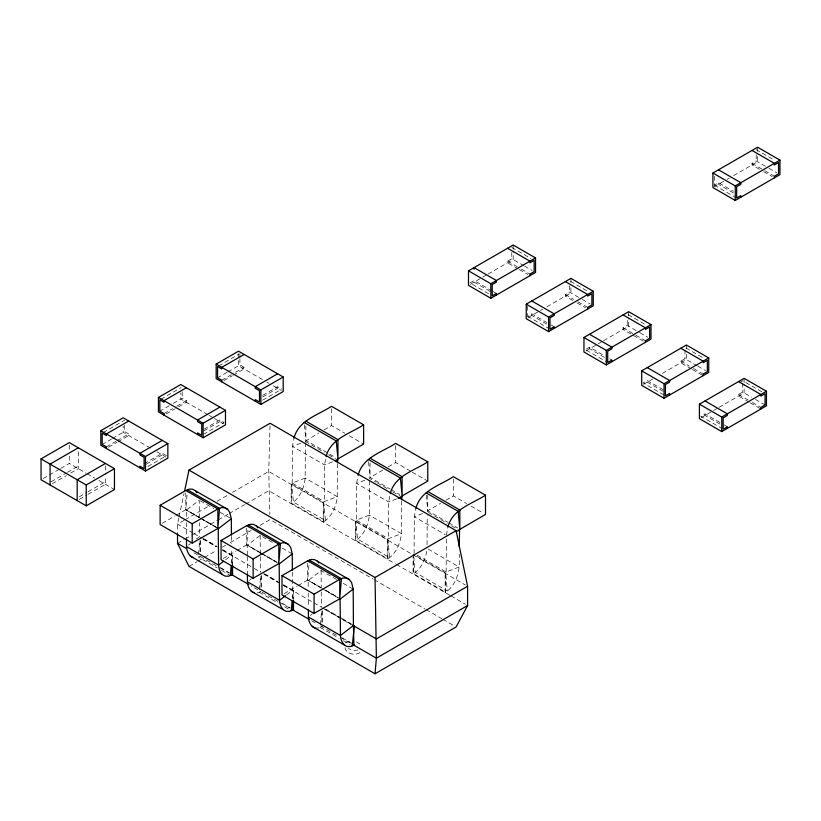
<?xml version="1.0" encoding="UTF-8"?>
<svg xmlns="http://www.w3.org/2000/svg" width="821" height="821" viewBox="0 0 821 821"><rect width="100%" height="100%" fill="white"/><g stroke="black" fill="none" stroke-linecap="round" stroke-linejoin="round"><path stroke-width="0.62" stroke-dasharray="4.11 3.08" d="M305.371 442.683L305.155 478.109C304.273 487.951 299.768 498.255 291.188 503.684L291.188 484.421L292.204 483.097L292.43 446.408L294.041 437.973M337.431 463.732L337.226 496.633C336.343 506.465 331.848 516.768 323.258 522.197L323.258 502.945L324.274 501.61L324.5 464.922L326.111 456.486M369.512 480.983L369.296 515.147C368.413 524.988 363.919 535.282 355.339 540.711L355.339 521.458L356.345 520.134L356.571 483.436L358.182 475M401.572 500.769L401.377 533.66C400.484 543.502 395.989 553.806 387.409 559.234L387.409 539.972L388.425 538.648L388.651 501.959L390.252 493.524M414.082 553.467L414.307 516.768L415.908 508.332M427.053 544.682L427.228 515.578M446.357 539.079L446.152 571.98L445.136 573.304L445.136 592.567C457.646 584.562 460.499 568.101 459.185 554.339M345.005 647.666C345.6 654.337 357.679 656.646 361.178 651.156M270.017 425.812L268.744 471.459L269.852 514.551M176.166 515.28L185.782 509.728L187.383 491.05M198.487 554.514L199.657 540.823M231.409 563.073L232.559 555.314L232.559 564.94M237.105 550.46L246.721 544.908L248.322 526.24M259.426 589.694L260.483 577.245M292.348 598.252L293.497 590.494L293.497 598.92M298.044 585.65L307.659 580.088L309.26 561.42M320.364 624.873L321.534 611.183M427.259 511.781L427.762 510.754L440.59 503.345M446.378 535.282L447.989 526.846M178.824 517.979L177.521 524.126L177.521 532.552M179.091 516.758L184.048 493.421M305.391 441.216L318.712 432.975M426.787 551.302C425.062 560.096 420.957 569.189 413.066 574.043L413.066 557.192M345.579 642.884L350.064 641.037M188.512 545.072L190.503 543.543M196.476 538.935L199.472 536.636L199.38 522.823M225.559 559.758L231.543 555.15L231.501 548.869M272.346 542.414L260.185 535.384L247.234 545.36L247.295 555.407M382.863 470.012L369.676 477.843L369.522 478.458L376.162 482.286M249.451 580.252L251.442 578.723M286.498 594.938L292.481 590.34L292.368 571.488M336.6 579.503L321.124 570.564L308.173 580.539L308.214 588.072M310.389 615.442L312.38 613.903M103.272 432.513L124.556 420.229M160.906 399.242L181.123 387.563M218.632 365.909L238.86 354.241M43.226 478.499L59.512 469.099M60.6 468.473L69.282 463.455L85.907 473.05M101.876 444.613L111.451 439.081M112.518 438.465L124.556 431.518L128.743 433.94L128.743 435.551L118.101 441.698M159.51 411.342L169.413 405.615M173.344 403.347L182.19 398.247L186.377 400.658L186.377 402.269L175.735 408.417M217.237 378.009L227.15 372.282M227.879 371.862L239.917 364.914L244.114 367.336L244.114 368.947L233.472 375.084M106.391 446.84L115.977 441.308M117.034 440.692L128.743 433.94M164.026 413.568L172.543 408.653M176.802 406.19L186.377 400.658M221.762 380.236L231.337 374.704M235.596 372.241L244.114 367.336M108.526 447.219L117.034 442.303M166.16 413.948L174.668 409.032M223.887 380.616L232.405 375.7M51.169 481.732L66.378 472.958M67.455 472.332L78.313 466.061M52.257 483.713L66.378 475.564M70.719 473.06L78.313 468.668L78.313 447.804M79.36 496.756L86.964 492.364M88.052 491.738L105.427 481.711M79.36 499.363L86.964 494.981M88.052 494.345L105.427 484.318L105.427 475.626M144.178 463.732L162.26 453.295L166.458 455.706L146.241 467.385M203.936 429.229L219.905 420.013L224.092 422.435L203.875 434.104M262.73 395.291L277.631 386.681L281.819 389.103M146.302 464.122L162.26 454.906L162.26 453.295M203.936 430.84L219.905 421.625L219.905 420.013M262.73 396.902L277.631 388.302L277.631 386.681M262.669 400.166L280.761 389.718M492.179 290.962L474.086 280.515L469.889 282.937L491.174 295.221M518.246 268.919L507.604 262.782L507.604 261.16L511.791 258.748L523.839 265.696M470.361 284.282L481.65 277.765M482.738 277.139L487.058 274.645M488.136 274.019L513.197 259.549L513.197 251.082M714.301 176.341L714.301 185.125L718.488 182.703L733.389 191.303M759.466 169.259L752.015 164.959L752.015 163.348L756.203 160.926L767.912 167.689M713.839 187.003L726.062 179.943M727.139 179.317L729.305 178.075M733.635 175.571L757.598 161.737L757.598 153.27M162.26 523.305L175.089 515.896M324.059 429.896L331.551 425.565L344.82 433.231M527.626 306.233L527.626 316.27L531.813 313.848L546.714 322.448M572.781 300.414L565.341 296.104L565.341 294.493L569.528 292.081L581.237 298.834M528.088 317.614L539.387 311.087M540.464 310.471L542.63 309.219M546.95 306.726L570.923 292.881L570.923 284.415M184.12 520.319L177.521 524.126L192.884 532.993M185.218 519.683L209.396 505.726M217.083 501.282L228.074 494.94M232.476 492.395L268.744 471.459L412.05 554.196M177.521 543.379L184.12 539.571M185.218 538.945L190.708 535.764M191.806 535.138L217.083 520.545M218.191 519.909L228.074 514.192M229.172 513.566L244.566 504.679M245.664 504.043L268.744 490.722L395.383 563.832M189.004 566.377L196.783 561.892M197.892 561.246L203.444 558.044M204.552 557.408L216.775 550.347M222.327 547.145L225.662 545.216M230.106 542.65L251.205 530.469M260.093 525.337L270.088 519.57L373.062 579.021M223.199 558.485L236.027 551.076M586.399 348.997L589.54 347.18L604.441 355.78M643.284 341.115L623.067 329.437L623.067 327.825L627.254 325.403L639.292 332.361M585.825 350.947L597.113 344.42M598.191 343.794L602.522 341.3M603.599 340.674L628.65 326.214L628.65 317.748M388.21 466.923L395.691 462.603L411.177 471.541M663.235 389.729L647.276 380.513L643.089 382.935L665.431 395.835M691.436 368.916L680.794 362.769L680.794 361.158L684.991 358.736L697.029 365.684M643.551 384.269L652.685 379.004M662.414 373.381L686.387 359.547L686.387 353.492M284.138 593.675L296.966 586.266M445.936 500.256L453.428 495.935L466.697 503.601M739.577 382.596L742.718 380.78L761.878 391.843M315.007 627.983L318.312 628.075L322.355 626.413M719.904 422.446L705.003 413.846L700.816 416.257L722.1 428.552M749.173 402.249L738.531 396.102L738.531 394.49L742.718 392.069L751.564 397.179M701.278 417.602L712.577 411.085M713.654 410.459L717.985 407.965M719.063 407.339L744.113 392.879L744.113 384.402M300.671 443.227L292.43 446.408L324.5 464.922L332.741 461.751M185.782 492.877L185.782 509.728L199.421 517.394M364.811 480.264L356.571 483.436L388.651 501.959L396.892 498.778M199.975 556.34L198.272 556.997L217.072 567.855M246.721 528.057L246.721 544.908L260.349 552.584M422.548 513.597L414.307 516.768L445.269 534.645M257.373 592.885L260.914 591.531L251.041 585.825M307.659 563.237L307.659 580.088L321.288 587.764M357.977 650.037L354.046 650.396L348.022 648.631M356.324 641.919L359.649 643.838L361.209 646.26M222.84 550.481L232.045 555.601L232.045 564.027M283.779 585.671L292.984 590.781L292.984 599.207M756.203 149.638L774.295 160.085M768.979 168.305L776.758 172.8M752.015 163.348L763.725 170.111M764.782 170.727L774.367 176.248M763.725 171.722L772.233 176.638M733.389 192.914L718.488 184.315L718.488 182.703M714.301 185.125L735.585 197.409M511.791 247.46L530.951 258.512M570.595 281.398L587.62 291.229M628.322 314.73L646.414 325.178M686.048 348.063L704.141 358.51M524.568 266.117L532.018 270.417M582.294 299.449L590.083 303.944M640.031 332.782L647.81 337.277M697.758 366.115L705.537 370.599M755.494 399.437L765.069 404.969M507.604 261.16L517.179 266.692M521.438 269.155L529.956 274.07M565.341 294.493L573.848 299.408M578.107 301.871L587.682 307.403M623.067 327.825L634.777 334.588M635.834 335.204L645.419 340.725M680.794 361.158L689.312 366.074M693.571 368.526L703.145 374.058M738.531 394.49L748.105 400.022M752.364 402.475L760.882 407.39M519.313 269.534L527.821 274.45M577.04 302.867L585.558 307.783M692.503 369.532L703.145 375.669M750.24 402.854L760.882 409.002M493.236 291.578L496.428 293.425M550.973 324.911L554.165 326.748M609.767 358.859L611.891 360.08M724.163 424.898L727.355 426.746M490.045 291.352L474.086 282.137L474.086 280.515M546.714 324.069L531.813 315.459L531.813 313.848M604.441 357.392L589.54 348.792L589.54 347.18M663.235 391.34L647.276 382.124L647.276 380.513M719.904 424.057L705.003 415.457L705.003 413.846M527.626 316.27L548.91 328.554M586.42 350.218L606.637 361.887M262.494 379.559L238.521 365.714L238.521 359.67M266.815 382.052L268.98 383.304M273.311 385.798L281.357 390.447M349.243 435.787L363.621 444.089M412.286 472.178L427.772 481.116M471.121 506.147L483.282 513.176M304.406 424.837L305.884 440.384L335.748 457.625M368.557 461.864L370.035 477.422L389.934 488.916M391.042 489.552L399.889 494.663M426.284 495.196L427.762 510.754L447.671 522.248M448.779 522.885L457.625 527.995M305.381 441.421L324.182 452.279M328.605 454.824L337.452 459.934M377.27 482.922L388.323 489.306M392.746 491.861L401.592 496.972M428.357 512.427L447.158 523.275M451.591 525.83L459.329 530.304M208.011 414.759L180.794 399.047L180.794 393.002M209.088 415.385L213.409 417.879M214.497 418.505L223.63 423.78M428.141 549.116L459.103 566.993L446.152 571.98L415.19 554.103M291.701 484.133L323.772 502.647L325.475 520.596L293.405 502.072L291.701 484.133L291.701 503.386L323.772 521.91L323.772 502.647M355.842 521.161L387.912 539.684L389.616 557.623L357.546 539.11L355.842 521.161L355.842 540.423L387.912 558.937L387.912 539.684M445.649 573.017L413.568 554.493L413.568 573.756L445.649 592.269L445.649 573.017L447.353 590.956L415.282 572.442L413.805 556.884M413.066 554.791L465.363 584.983M396.492 564.479L449.816 595.266M450.924 595.902L465.363 604.246M150.366 448.04L123.16 432.328L123.16 426.273M156.862 451.786L165.986 457.051M374.171 579.657L425.104 609.069M426.212 609.705L441.719 618.654M442.817 619.301L454.998 626.331M200.355 500.841L213.624 508.507M220.254 512.335L231.317 518.718M282.301 548.161L292.255 553.898M343.24 583.341L353.194 589.088M200.519 518.03L216.005 526.979M261.458 553.221L276.944 562.159M325.711 590.32L337.883 597.339M185.782 509.728L199.062 517.384M203.485 519.939L217.863 528.242M246.721 544.908L278.801 563.422M307.659 580.088L320.939 587.754M325.362 590.309L339.74 598.601M199.565 517.835L186.141 509.738M200.673 518.472L216.149 527.41M260.503 553.015L247.08 544.918M261.612 553.652L277.088 562.59M321.442 588.195L308.019 580.098M322.55 588.842L338.026 597.78M203.803 538.709L217.072 546.375M222.604 549.567L232.559 555.314M264.742 573.889L278.011 581.555M283.543 584.747L293.497 590.494M325.68 609.069L341.156 618.018M342.265 618.654L351.111 623.755M193.982 533.629L201.658 538.063M202.787 538.555L217.021 546.93M222.512 550.101L253.237 567.834M254.325 568.471L260.914 572.268M263.726 573.735L278.606 582.489M283.029 585.034L312.739 602.183M313.838 602.819L321.514 607.253M322.612 607.889L353.42 625.52M202.931 538.987L216.21 546.653M263.869 574.177L278.247 582.479M324.808 609.356L351.357 624.678M86.995 473.676L94.579 478.058M98.92 480.562L114.458 489.532M220.387 567.547L229.233 572.658M282.434 603.363L290.172 607.838M342.265 637.907L353.328 644.29M193.982 552.882L219.217 567.455M220.315 568.091L229.09 573.161M262.022 592.167L278.606 601.742M279.715 602.378L289.669 608.125M311.641 620.809L316.023 623.344M320.416 625.879L339.073 636.644M340.171 637.281L351.142 643.613M221.496 570.41L229.233 574.874M259.21 592.187L278.011 603.035M284.641 606.873L291.281 610.701M320.149 627.367L338.95 638.225M343.373 640.77L350.003 644.608M321.124 570.564L321.216 586.902M321.247 591.931L321.35 607.006M308.244 593.101L308.337 606.924M260.185 535.384L260.308 555.489M260.319 556.741L260.411 571.816M247.306 556.659L247.408 574.248M231.43 536.308L231.471 543.851M199.349 517.794L199.246 500.205L186.295 510.169L186.336 517.712M186.367 522.741L186.459 537.817M757.598 147.226L757.598 152.059M756.203 154.656L756.203 160.926M744.113 378.358L744.113 383.202M742.718 383.284L742.718 392.069M686.387 345.025L686.387 348.658M684.991 349.962L684.991 358.736M628.65 311.693L628.65 316.537M627.254 320.385L627.254 325.403M570.923 278.37L570.923 283.204M569.528 285.8L569.528 292.081M513.197 245.038L513.197 249.871M511.791 252.478L511.791 258.748M453.428 479.084L453.428 495.935M427.762 495.104L427.762 510.754M395.691 445.752L395.691 462.603M370.035 462.972L370.035 477.422M331.551 408.714L331.551 425.565M322.355 610.773L322.355 622.8M321.853 611.06L321.853 626.71M305.884 425.945L305.884 440.384M261.417 575.583L261.417 587.62M260.914 575.88L260.914 587.918M239.917 353.625L239.917 357.381M239.917 358.644L239.917 364.914M238.521 353.625L238.521 358.459M200.478 540.403L200.478 552.441M199.975 540.7L199.975 551.527M182.19 391.966L182.19 398.247M124.556 425.247L124.556 431.518M105.427 465.887L105.427 474.405M69.282 445.044L69.282 449.949M69.282 456.086L69.282 463.455M305.155 478.109L292.204 483.097L324.274 501.61L337.226 496.633L305.155 478.109M369.296 515.147L356.345 520.134L388.425 538.648L401.377 533.66L369.296 515.147"/><path stroke-width="1.23" d="M337.441 462.469L337.954 458.898L363.621 444.089L363.621 424.826L331.551 406.313C318.035 415.077 298.495 420.27 294.041 437.973M401.582 499.496L402.105 495.935L427.772 481.116L427.772 461.864L395.691 443.35C382.175 452.114 362.646 457.297 358.182 475M459.226 546.745L459.586 529.514L485.498 514.449L485.498 495.196L453.428 476.673C439.902 485.447 420.373 490.63 415.908 508.332M230.342 575.521L231.194 565.556M291.281 610.701L292.132 600.746M352.219 645.881L354.436 625.674M177.521 533.753L177.521 543.379L189.004 566.377L375.033 673.774L376.377 658.185L375.033 577.491L189.004 470.094L184.571 490.968M326.111 456.486C330.576 438.783 350.105 433.591 363.621 424.826M390.252 493.524C394.716 475.821 414.246 470.628 427.772 461.864M447.989 526.846C452.453 509.153 471.983 503.961 485.498 495.196M189.004 470.094L270.088 423.277L456.107 530.674L467.59 586.266L467.59 605.529L456.107 626.967L375.033 673.774M218.365 528.693L231.317 518.718L229.706 512.14L227.53 509.256L192.627 489.193L189.323 489.1L185.782 490.465L160.126 505.284L160.126 524.537L192.196 543.061L218.222 528.252L218.591 565.125C218.776 569.558 220.705 574.546 225.211 576.126L228.505 576.229L232.559 574.567L232.559 564.94M223.569 561.287L218.591 565.125L186.521 546.612L186.47 539.069M279.304 563.873L292.255 553.898L290.644 547.32L288.469 544.436L253.566 524.383L250.261 524.291L246.721 525.645L221.065 540.464L221.065 559.727L253.135 578.241L279.161 563.432L279.53 600.305C279.715 604.738 281.644 609.736 286.149 611.317L289.444 611.409L293.497 609.746L293.497 600.12M285.503 595.707L279.53 600.305L247.46 581.791L247.408 574.248M340.243 599.053L353.194 589.088L351.583 582.51L349.407 579.616L314.505 559.563L311.2 559.47L307.659 560.835L282.003 575.644L282.003 594.907L314.074 613.42L340.089 598.612L340.469 635.485C340.653 639.918 342.583 644.916 347.088 646.496L350.382 646.589L354.436 644.937M353.194 589.088L353.42 625.52L340.469 635.485L308.398 616.971L308.347 609.439M41.05 458.888L69.282 442.591L114.458 468.668L114.458 489.532L86.226 505.839L41.05 479.751L41.05 458.888L86.226 484.975L114.458 468.668M100.809 430.707L123.16 417.807L167.853 443.617L167.853 458.128L145.502 471.028L100.809 445.228L100.809 430.707L145.502 456.517L167.853 443.617M158.443 397.436L180.794 384.536L225.488 410.336L225.488 424.857L203.136 437.757L158.443 411.947L158.443 397.436L203.136 423.246L225.488 410.336M216.169 364.103L238.521 351.203L283.214 377.003L283.214 391.525L260.873 404.425L216.169 378.625L216.169 364.103L260.873 389.913L283.214 377.003M78.313 447.804L50.081 464.101L50.081 484.975M128.743 421.029L106.391 433.94L106.391 435.551L102.204 433.129L102.204 444.418L106.391 446.84L106.391 448.451M186.377 387.758L164.026 400.658L164.026 402.269L159.838 399.858L159.838 411.147L164.026 413.568L164.026 415.18M244.114 354.426L221.762 367.326L221.762 368.947L217.575 366.525L217.575 377.814L221.762 380.236L221.762 381.847M105.427 463.455L77.184 479.751L77.184 500.615M162.26 440.384L139.919 453.295L139.919 454.906L144.106 457.328L144.106 468.617L139.919 466.195L139.919 467.806M219.905 407.113L197.553 420.013L197.553 421.625L201.74 424.047L201.74 435.335L197.553 432.913L197.553 434.535M277.631 373.781L255.28 386.681L255.28 388.302L259.477 390.714L259.477 402.003L255.28 399.591L255.28 401.202M468.493 270.838L513.197 245.038L535.538 257.938L535.538 272.459L490.845 298.259L468.493 285.359L468.493 270.838L490.845 283.748L535.538 257.938M712.905 173.026L757.598 147.226L779.95 160.126L779.95 174.637L735.257 200.447L712.905 187.537L712.905 173.026L735.257 185.926L779.95 160.126M526.23 304.17L570.923 278.37L593.275 291.27L593.275 305.781L548.572 331.592L526.23 318.692L526.23 304.17L548.572 317.07L593.275 291.27M160.126 505.284L192.196 523.798L217.863 508.979L221.403 507.624L224.697 507.717L227.53 509.256M583.957 337.503L628.65 311.693L651.002 324.603L651.002 339.114L606.308 364.924L583.957 352.014L583.957 337.503L606.308 350.403L651.002 324.603M221.065 540.464L253.135 558.978L278.801 544.169L282.342 542.804L285.636 542.897L288.469 544.436M641.694 370.835L686.387 345.025L708.728 357.935L708.728 372.447L664.035 398.257L641.694 385.347L641.694 370.835L664.035 383.735L708.728 357.935M282.003 575.644L314.074 594.168L339.74 579.349L343.281 577.984L346.575 578.076L349.407 579.616M375.033 577.491L456.107 530.674M699.42 404.168L744.113 378.358L766.465 391.258L766.465 405.779L721.772 431.579L699.42 418.679L699.42 404.168L721.772 417.068L766.465 391.258M467.59 586.266L376.377 638.933L352.24 624.997M467.59 605.529L376.377 658.185L353.338 644.885M335.101 460.838L337.452 459.934M398.062 498.326L401.592 496.972M455.799 531.659L459.329 530.304M186.521 546.612C186.706 551.035 188.635 556.033 193.13 557.613M247.46 581.791C247.644 586.225 249.574 591.212 254.069 592.793M308.398 616.971C308.583 621.405 310.512 626.402 315.007 627.983M752.015 150.448L774.367 163.348L774.367 164.959L778.554 162.548L778.554 173.836L774.367 176.248L774.367 177.87M718.488 169.803L740.84 182.703L740.84 184.315L736.653 186.736L736.653 198.025L740.84 195.603L740.84 197.214M507.604 248.26L529.956 261.16L529.956 262.782L534.143 260.36L534.143 271.648L529.956 274.07L529.956 275.682M565.341 281.593L587.682 294.493L587.682 296.104L591.879 293.692L591.879 304.981L587.682 307.403L587.682 309.014M623.067 314.925L645.419 327.825L645.419 329.437L649.606 327.015L649.606 338.314L645.419 340.725L645.419 342.347M680.794 348.258L703.145 361.158L703.145 362.769L707.333 360.347L707.333 371.636L703.145 374.058L703.145 375.669M738.531 381.58L760.882 394.49L760.882 396.102L765.069 393.68L765.069 404.969L760.882 407.39L760.882 409.002M531.813 300.948L554.165 313.848L554.165 315.459L549.967 317.881L549.967 329.17L554.165 326.748L554.165 328.369M589.54 334.28L611.891 347.18L611.891 348.792L607.704 351.214L607.704 362.502L611.891 360.08L611.891 361.692M647.276 367.613L669.628 380.513L669.628 382.124L665.431 384.546L665.431 395.835L669.628 393.413L669.628 395.024M705.003 400.935L727.355 413.846L727.355 415.457L723.168 417.868L723.168 429.167L727.355 426.746L727.355 428.357M305.884 421.132L337.954 439.646L337.954 458.898L336.251 440.959L304.18 422.446M370.035 458.159L402.105 476.683L402.105 495.935L400.402 477.996L368.321 459.473M427.762 491.492L459.832 510.005L459.832 529.268L458.128 511.319L426.058 492.805M187.496 489.809L219.566 508.332L217.863 528.242L217.863 508.979L185.782 490.465M248.424 524.988L280.505 543.512L278.801 563.422L278.801 544.169L246.721 525.645M309.363 560.179L341.444 578.692L339.74 598.601L339.74 579.349L307.659 560.835M177.521 543.379L186.305 548.449M231.286 574.423L248.845 584.562M309.445 619.547L292.984 610.044L292.984 600.418M190.298 556.074L222.378 574.587M251.236 591.253L283.307 609.767M312.175 626.433L344.245 644.957M317.337 561.102L318.784 563.032M256.398 525.922L257.845 527.841M195.46 490.742L196.907 492.662M353.42 625.52L353.923 645.224M292.255 553.898L292.358 570.236M231.317 518.718L231.419 535.056M735.257 185.926L735.257 200.447M721.772 417.068L721.772 431.579M664.035 383.735L664.035 398.257M606.308 350.403L606.308 364.924M548.572 317.07L548.572 331.592M496.428 295.037L496.428 293.425L492.241 295.837L492.241 284.548L496.428 282.137L496.428 280.515L474.086 267.615L474.086 269.226M490.845 283.748L490.845 298.259M314.074 594.168L314.074 613.42M260.873 389.913L260.873 404.425M253.135 558.978L253.135 578.241M232.045 565.228L232.045 574.864M203.136 423.246L203.136 437.757M192.196 523.798L192.196 543.061M145.502 456.517L145.502 471.028M86.226 484.975L86.226 505.839"/></g></svg>
